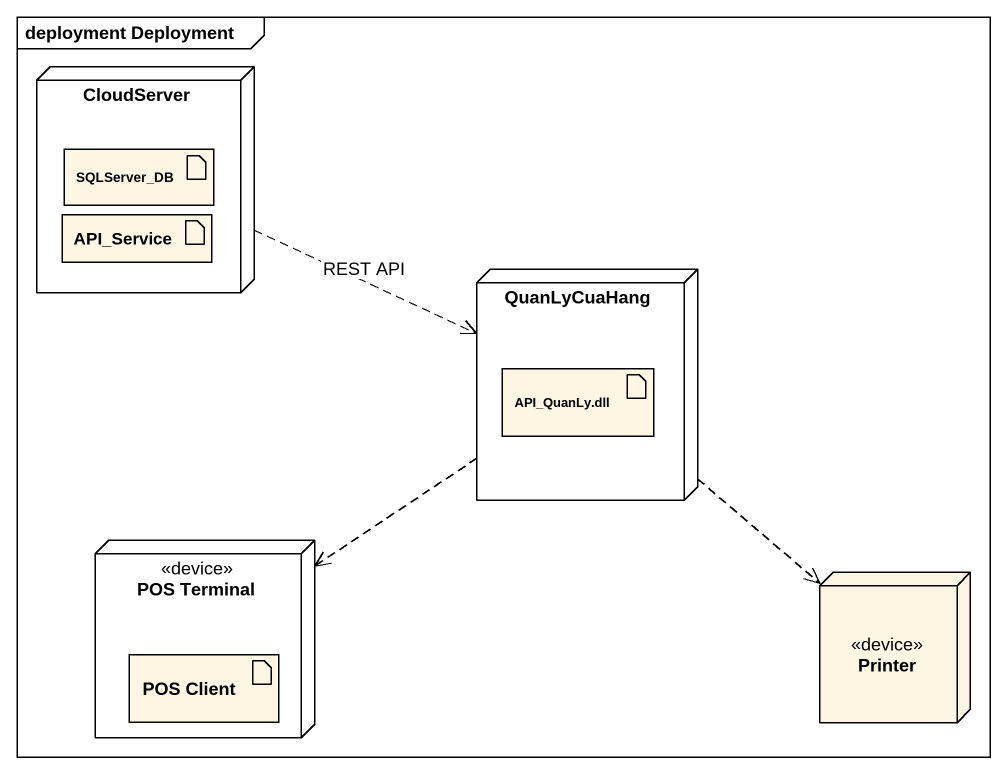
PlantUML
@startuml
mainframe deployment Deployment
node CloudServer {
  artifact API_Service
  artifact SQLServer_DB
}
node QuanLyCuaHang {
  artifact "API_QuanLy.dll" as API_QuanLy_dll
}
node "POS Terminal" as POS_Terminal <<device>> {
  artifact "POS Client" as POS_Client
}
node Printer <<device>>
CloudServer .right.> QuanLyCuaHang : REST API
QuanLyCuaHang ..> POS_Terminal
QuanLyCuaHang ..> Printer
@enduml
